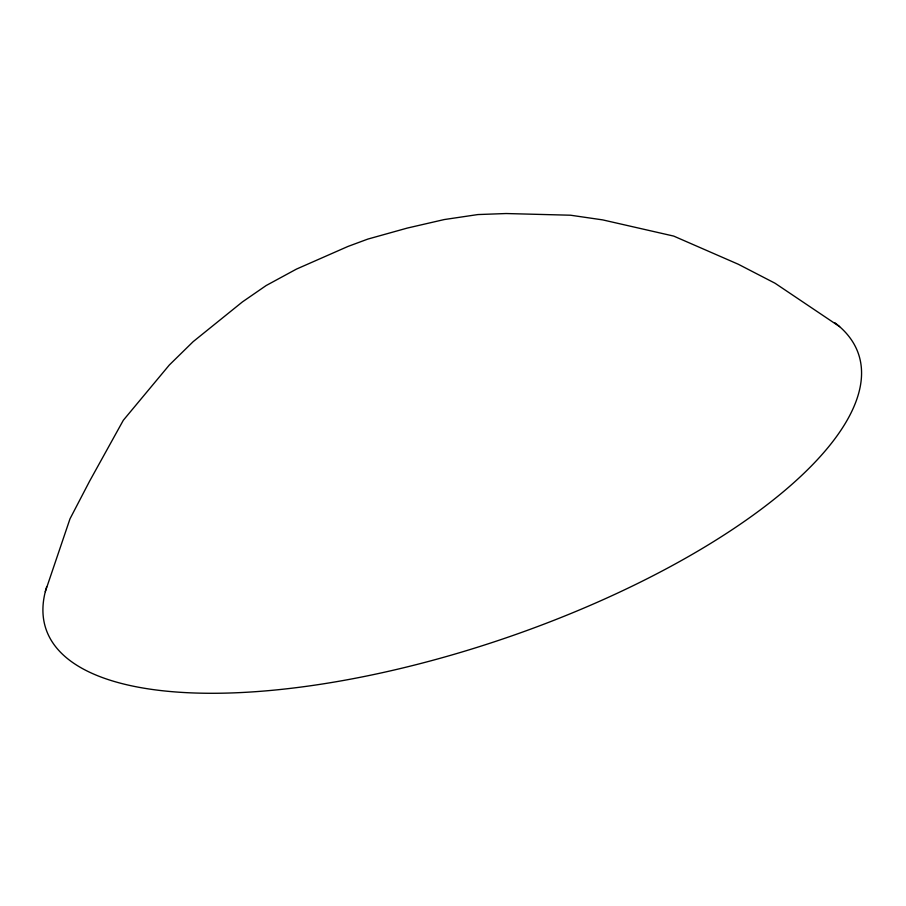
<?xml version="1.0" encoding="UTF-8"?>
<svg xmlns="http://www.w3.org/2000/svg" width="906" height="906" viewBox="0 0 906 906"><rect width="100%" height="100%" fill="white"/><g stroke="black" fill="none" stroke-linecap="round" stroke-linejoin="round"><path stroke-width="1.36" d="M45.3 591.663L70 518.81L89.637 481.109L123.318 420.271L169.32 365.016L193.171 341.641L242.4 301.925L266.183 285.526L296.466 269.093L347.972 246.443L367.847 239.082L407.247 228.086L444.234 219.558L477.87 214.563L506.148 213.533L570.554 215.22L602.683 219.886L673.713 236.092L738.311 264.258L775.06 283.25L839.602 326.636M834.709 322.649A428.912 155.877 -18.7 0 1 498.98 640.259A428.912 155.877 -18.7 0 1 46.659 586.85"/></g></svg>
